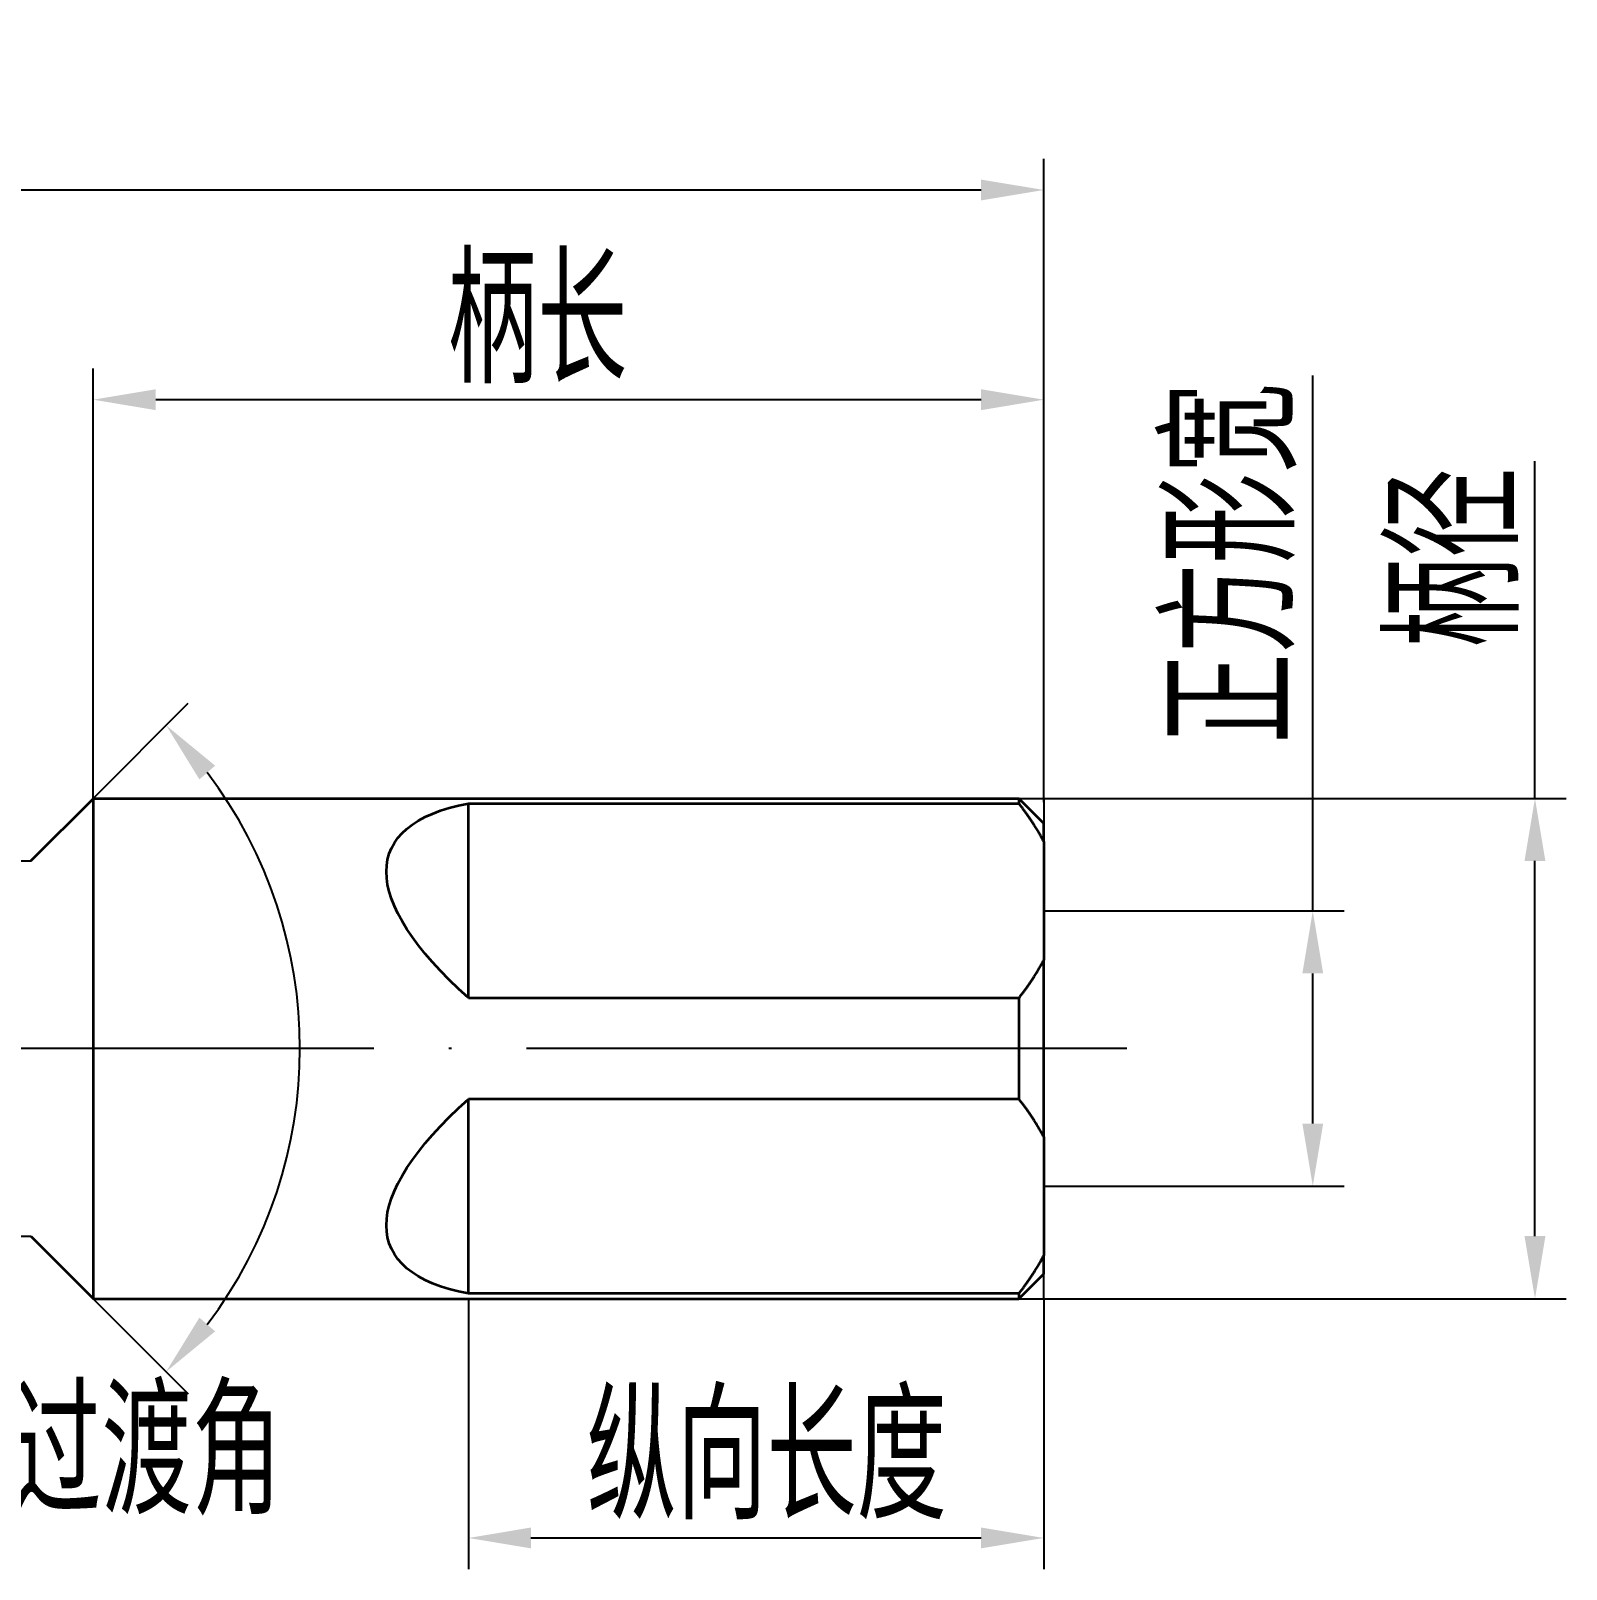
# Model space of a CAD drawing. Header units: millimetres. Extents: x 3498 to 3664, y 713 to 775.
# Drawn here: x 3602.8 to 3664.2, y 713.3 to 774.8 of the extents above; entities that cross this region are included whole.
import ezdxf

# ---------------------------------------------------------------- set-up
doc = ezdxf.new("R2010")
doc.units = ezdxf.units.MM
doc.linetypes.add('ACAD_ISO04W100', pattern=[30, 24, -3, 0, -3])
doc.layers.add('标注', color=3, linetype='Continuous')
doc.layers.add('轮廓', color=4, linetype='Continuous', lineweight=35)
doc.styles.add('工程字', font='gbenor.shx', dxfattribs={"bigfont": 'gbcbig.shx'})
doc.dimstyles.new('ZQH', dxfattribs={"dimtxt": 3, "dimasz": 2.5, "dimexe": 1.25, "dimexo": 0, "dimgap": 0.5, "dimtad": 1, "dimdec": 3, "dimdsep": 46, "dimtxsty": '工程字', "dimblk": 'CLOSEDBLANK', "dimcen": -0.8, "dimclrd": 3, "dimclre": 3, "dimclrt": 3, "dimadec": 1, "dimazin": 2, "dimtfac": 1, "dimtdec": 3, "dimtofl": 0, "dimtmove": 0, "dimatfit": 3, "dimldrblk": 'CLOSEDBLANK', "dimfxl": 1, "dimtolj": 1, "dimtzin": 0, "dimarcsym": 0})
doc.dimstyles.new('ZQV', dxfattribs={"dimtxt": 3, "dimasz": 2.5, "dimexe": 1.25, "dimexo": 0, "dimgap": 0.5, "dimtad": 1, "dimtih": 1, "dimtoh": 1, "dimdec": 3, "dimdsep": 46, "dimtxsty": '工程字', "dimblk": 'CLOSEDBLANK', "dimcen": -0.8, "dimclrd": 3, "dimclre": 3, "dimclrt": 3, "dimadec": 1, "dimazin": 2, "dimtfac": 1, "dimtdec": 3, "dimtofl": 0, "dimtmove": 0, "dimatfit": 3, "dimldrblk": 'CLOSEDBLANK', "dimfxl": 1, "dimtolj": 1, "dimtzin": 0, "dimarcsym": 0})

# ---------------------------------------------------------------- blocks, each defined once
blk = doc.blocks.new('*D34')
at = {"layer": 'Defpoints', "color": 0, "transparency": 16777216}
for p in [(3605.307, 760.041), (3605.307, 744.106), (3643.307, 743.957)]:
    blk.add_point(p, dxfattribs=at)
at = {"layer": '标注', "color": 3, "lineweight": -2, "transparency": 16777216}
for p, q in [((3605.307, 744.106), (3605.307, 761.291)), ((3643.307, 743.957), (3643.307, 761.291)), ((3640.807, 760.041), (3607.807, 760.041))]:
    blk.add_line(p, q, dxfattribs=at)
at = {"layer": '标注', "color": 3, "transparency": 16777216}
for points in [[(3607.807, 760.458), (3607.807, 759.624), (3605.307, 760.041)], [(3640.807, 760.458), (3640.807, 759.624), (3643.307, 760.041)]]:
    blk.add_solid(points, dxfattribs=at)
at = {"layer": '标注', "color": 3, "transparency": 16777216, "insert": (3623.063, 763.206), "char_height": 5, "attachment_point": 5, "style": '工程字'}
blk.add_mtext('\\A1;柄长', dxfattribs=at)
blk = doc.blocks.new('_ClosedBlank')
at = {"color": 0, "linetype": 'ByBlock', "lineweight": -2}
for p, q in [((-1, 0.167), (0, 0)), ((-1, 0.167), (-1, -0.167)), ((0, 0), (-1, -0.167))]:
    blk.add_line(p, q, dxfattribs=at)
blk = doc.blocks.new('*D35')
at = {"layer": 'Defpoints', "color": 0, "transparency": 16777216}
for p in [(3643.307, 768.424), (3643.307, 743.957), (3523.307, 738.606)]:
    blk.add_point(p, dxfattribs=at)
at = {"layer": '标注', "color": 3, "lineweight": -2, "transparency": 16777216}
for p, q in [((3523.307, 738.606), (3523.307, 769.674)), ((3643.307, 743.957), (3643.307, 769.674)), ((3525.807, 768.424), (3640.807, 768.424))]:
    blk.add_line(p, q, dxfattribs=at)
at = {"layer": '标注', "color": 3, "transparency": 16777216}
for points in [[(3525.807, 768.84), (3525.807, 768.007), (3523.307, 768.424)], [(3640.807, 768.84), (3640.807, 768.007), (3643.307, 768.424)]]:
    blk.add_solid(points, dxfattribs=at)
at = {"layer": '标注', "color": 3, "transparency": 16777216, "insert": (3581.306, 771.507), "char_height": 5, "attachment_point": 5, "style": '工程字'}
blk.add_mtext('\\A1;总长', dxfattribs=at)
blk = doc.blocks.new('*D37')
at = {"layer": 'Defpoints', "color": 0, "transparency": 16777216}
for p in [(3643.307, 744.106), (3643.307, 724.106), (3662.948, 724.106)]:
    blk.add_point(p, dxfattribs=at)
at = {"layer": '标注', "color": 3, "lineweight": -2, "transparency": 16777216}
for p, q in [((3662.948, 744.106), (3662.948, 757.584)), ((3643.307, 744.106), (3664.198, 744.106)), ((3662.948, 726.606), (3662.948, 741.606)), ((3643.307, 724.106), (3664.198, 724.106))]:
    blk.add_line(p, q, dxfattribs=at)
at = {"layer": '标注', "color": 3, "transparency": 16777216}
for points in [[(3662.531, 741.606), (3663.365, 741.606), (3662.948, 744.106)], [(3662.531, 726.606), (3663.365, 726.606), (3662.948, 724.106)]]:
    blk.add_solid(points, dxfattribs=at)
at = {"layer": '标注', "color": 3, "transparency": 16777216, "insert": (3659.783, 753.72), "char_height": 5, "attachment_point": 5, "rotation": 90, "style": '工程字'}
blk.add_mtext('\\A1;柄径', dxfattribs=at)
blk = doc.blocks.new('*D38')
at = {"color": 3, "lineweight": -2, "transparency": 16777216}
for p, q in [((3605.307, 744.106), (3609.108, 747.907)), ((3605.307, 724.106), (3609.108, 720.306))]:
    blk.add_line(p, q, dxfattribs=at)
blk.add_arc((3595.307, 734.106), 18.267, 322.84776, 37.15224, dxfattribs=at)
at = {"color": 3, "transparency": 16777216}
for points in [[(3609.552, 744.864), (3610.181, 745.412), (3608.224, 747.023)], [(3610.181, 722.801), (3609.552, 723.348), (3608.224, 721.19)]]:
    blk.add_solid(points, dxfattribs=at)
at = {"layer": 'Defpoints', "color": 0, "transparency": 16777216}
for p in [(3605.307, 744.106), (3602.807, 741.606), (3612.952, 738.834), (3602.807, 726.606), (3605.307, 724.106)]:
    blk.add_point(p, dxfattribs=at)
at = {"color": 3, "transparency": 16777216, "insert": (3603.845, 717.958), "char_height": 5, "attachment_point": 5, "style": '工程字'}
blk.add_mtext('\\A1;柄颈过渡角', dxfattribs=at)
blk = doc.blocks.new('*D41')
at = {"layer": 'Defpoints', "color": 0, "transparency": 16777216}
for p in [(3643.307, 739.606), (3643.307, 728.606), (3654.065, 728.606)]:
    blk.add_point(p, dxfattribs=at)
at = {"layer": '标注', "color": 3, "lineweight": -2, "transparency": 16777216}
for p, q in [((3654.065, 739.606), (3654.065, 761.004)), ((3643.307, 739.606), (3655.315, 739.606)), ((3654.065, 731.106), (3654.065, 737.106)), ((3643.307, 728.606), (3655.315, 728.606))]:
    blk.add_line(p, q, dxfattribs=at)
at = {"layer": '标注', "color": 3, "transparency": 16777216}
for points in [[(3653.648, 737.106), (3654.481, 737.106), (3654.065, 739.606)], [(3653.648, 731.106), (3654.481, 731.106), (3654.065, 728.606)]]:
    blk.add_solid(points, dxfattribs=at)
at = {"layer": '标注', "color": 3, "transparency": 16777216, "insert": (3650.872, 753.5), "char_height": 5, "attachment_point": 5, "rotation": 90, "style": '工程字'}
blk.add_mtext('\\A1;正方形宽', dxfattribs=at)
blk = doc.blocks.new('*D42')
at = {"layer": 'Defpoints', "color": 0, "transparency": 16777216}
for p in [(3620.307, 724.106), (3643.307, 724.106), (3643.307, 714.542)]:
    blk.add_point(p, dxfattribs=at)
at = {"layer": '标注', "color": 3, "lineweight": -2, "transparency": 16777216}
for p, q in [((3620.307, 724.106), (3620.307, 713.292)), ((3643.307, 724.106), (3643.307, 713.292)), ((3622.807, 714.542), (3640.807, 714.542))]:
    blk.add_line(p, q, dxfattribs=at)
at = {"layer": '标注', "color": 3, "transparency": 16777216}
for points in [[(3622.807, 714.959), (3622.807, 714.126), (3620.307, 714.542)], [(3640.807, 714.959), (3640.807, 714.126), (3643.307, 714.542)]]:
    blk.add_solid(points, dxfattribs=at)
at = {"layer": '标注', "color": 3, "transparency": 16777216, "insert": (3632.232, 717.791), "char_height": 5, "attachment_point": 5, "style": '工程字'}
blk.add_mtext('\\A1;纵向长度', dxfattribs=at)

msp = doc.modelspace()

# ---------------------------------------------------------------- linework, layer by layer
for p, q in [((3602.8132, 741.6062), (3605.3132, 744.1062)), ((3605.3132, 744.1062), (3643.3132, 744.1062)), ((3643.3132, 744.1062), (3643.3132, 734.1062)), ((3569.3132, 741.6062), (3602.8132, 741.6062))]:
    msp.add_line(p, q)
at = {"color": 2, "linetype": 'ACAD_ISO04W100'}
msp.add_line((3646.6249, 734.1062), (3520.0696, 734.1062), dxfattribs=at)
at = {"extrusion": (0, -1.22465e-16, -1)}
for p, q in [((3643.3132, 724.1062), (3643.3132, 734.1062)), ((3569.3132, 726.6062), (3602.8132, 726.6062)), ((3602.8132, 726.6062), (3605.3132, 724.1062)), ((3605.3132, 724.1062), (3643.3132, 724.1062))]:
    msp.add_line(p, q, dxfattribs=at)
at = {"layer": '轮廓', "color": 4, "lineweight": 35}
for p, q in [((3602.8132, 741.6062), (3605.3132, 744.1062)), ((3605.3132, 724.1062), (3605.3132, 744.1062)), ((3605.3132, 744.1062), (3642.3133, 744.1062)), ((3642.3133, 744.1062), (3642.3133, 743.9008)), ((3643.3132, 743.1064), (3642.3133, 744.1062)), ((3620.3132, 743.9008), (3620.3132, 743.899)), ((3620.3132, 743.9008), (3642.3133, 743.9008)), ((3620.3132, 736.1316), (3620.3132, 743.899)), ((3643.3132, 742.3838), (3643.3132, 743.1064)), ((3643.3132, 742.3838), (3643.3132, 737.6397)), ((3643.3132, 730.5728), (3643.3132, 737.6397)), ((3620.3132, 736.1316), (3620.3132, 736.1227)), ((3642.3133, 736.1227), (3620.3132, 736.1227)), ((3642.3133, 736.1227), (3642.3133, 732.0898)), ((3620.3132, 732.0898), (3642.3133, 732.0898)), ((3620.3132, 732.0898), (3620.3132, 732.0809)), ((3620.3132, 724.3135), (3620.3132, 732.0809)), ((3643.3132, 730.5728), (3643.3132, 725.8287)), ((3602.8132, 726.6062), (3605.3132, 724.1062)), ((3643.3132, 725.106), (3643.3132, 725.8287)), ((3643.3132, 725.106), (3642.3133, 724.1062)), ((3605.3132, 724.1062), (3642.3133, 724.1062)), ((3620.3132, 724.3135), (3620.3132, 724.3117)), ((3642.3133, 724.3117), (3620.3132, 724.3117)), ((3642.3133, 724.3117), (3642.3133, 724.1062))]:
    msp.add_line(p, q, dxfattribs=at)
at = {"layer": '轮廓', "color": 4, "lineweight": 35, "extrusion": (0, 0, -1)}
for major_axis, start_param, end_param in [((-19.8502, 7.8821), -0.7039438, 0.4589652), ((19.8502, 7.8821), 2.6826275, 3.8455365)]:
    msp.add_ellipse((3637.0265, 734.1062), major_axis=major_axis, ratio=0.310029, start_param=start_param, end_param=end_param, dxfattribs=at)
at = {"layer": '轮廓', "color": 4, "lineweight": 35}
for points, weights in [([(3643.3132, 742.3838), (3642.9344, 743.1024), (3642.3133, 743.9008)], [1, 1.00643675126, 1.00000102975]), ([(3642.3133, 736.1227), (3642.9344, 736.9211), (3643.3132, 737.6397)], [1.00000102975, 1.00643675126, 1]), ([(3643.3132, 730.5728), (3642.9344, 731.2914), (3642.3133, 732.0898)], [1, 1.00643675126, 1.00000102975]), ([(3642.3133, 724.3117), (3642.9344, 725.1101), (3643.3132, 725.8287)], [1.00000102975, 1.00643675126, 1])]:
    msp.add_rational_spline(points, weights, degree=2, dxfattribs=at)

# ---------------------------------------------------------------- dimensions: what is measured, and where the dimension line sits
dim = msp.add_angular_dim_2l(base=(3612.9516, 738.834), line1=((3602.8075, 726.6062), (3605.3075, 724.1062)), line2=((3602.8075, 741.6062), (3605.3075, 744.1062)), text='柄颈过渡角', dimstyle='ZQV', override={"dimtxt": 5, "dimasz": 2.5, "dimtxsty": '工程字', "dimsah": 1})
dim.commit()
dim.dimension.update_dxf_attribs({"geometry": '*D38', "text_midpoint": (3603.8455, 717.9579), "dimtype": 162})
at = {"layer": '标注', "color": 3}
for base, p1, p2, angle, text, picture, middle in [((3643.3075, 768.4238), (3523.3075, 738.6062), (3643.3075, 743.9571), 180, '总长', '*D35', (3581.3061, 768.4238)), ((3654.0648, 728.6062), (3643.3075, 739.6062), (3643.3075, 728.6062), 89.999998, '正方形宽', '*D41', (3654.0648, 753.5002)), ((3605.3075, 760.0409), (3643.3075, 743.9571), (3605.3075, 744.1062), 180, '柄长', '*D34', (3623.0634, 760.0409)), ((3662.9481, 724.1062), (3643.3075, 744.1062), (3643.3075, 724.1062), 89.999998, '柄径', '*D37', (3662.9481, 753.7202)), ((3643.3075, 714.5424), (3620.3075, 724.1062), (3643.3075, 724.1062), 180, '纵向长度', '*D42', (3632.2317, 714.5424))]:
    dim = msp.add_linear_dim(base=base, p1=p1, p2=p2, angle=angle, text=text, dimstyle='ZQH', override={"dimtxt": 5, "dimasz": 2.5, "dimtxsty": '工程字', "dimsah": 1}, dxfattribs=at)
    dim.commit()
    dim.dimension.update_dxf_attribs({"geometry": picture, "text_midpoint": middle, "dimtype": 160})

doc.saveas('drawing.dxf')
